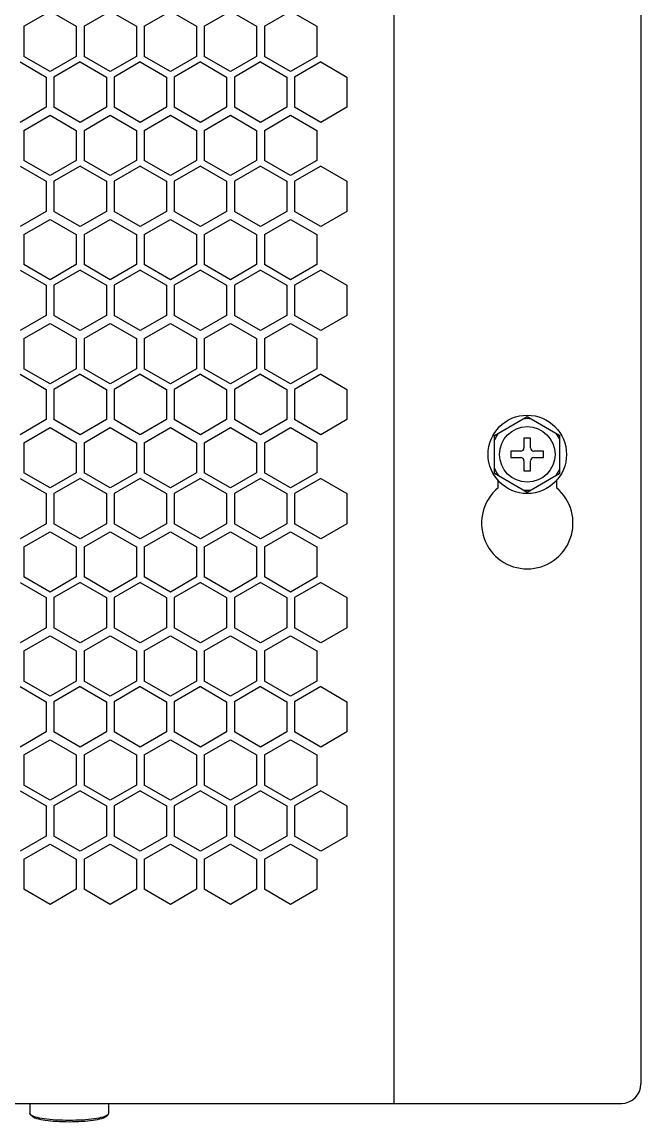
# Model space of a CAD drawing. Header units: millimetres. Extents: x 55614 to 110757, y -66981 to -47484.
# Drawn here: x 79181.6 to 79276.3, y -54848.3 to -54680 of the extents above; entities that cross this region are included whole.
import ezdxf

# ---------------------------------------------------------------- set-up
doc = ezdxf.new("R2010")
doc.units = ezdxf.units.MM
for name, color, linetype in [('2401-00437-S-M6-16HWM_0', 7, 'Continuous'), ('4215-0412-2-1_0', 7, 'Continuous'), ('SONGBUTUO-M4-8_0', 7, 'Continuous')]:
    doc.layers.add(name, color=color, linetype=linetype)
doc.layers.add('THICK', color=7, linetype='Continuous', lineweight=0)

# ---------------------------------------------------------------- blocks, each defined once
blk = doc.blocks.new('RU67I6756')
at = {"layer": '2401-00437-S-M6-16HWM_0', "color": 0, "linetype": 'Continuous'}
for p, q in [((25954.73, 16393.56), (25959.73, 16396.45)), ((25959.73, 16396.45), (25964.73, 16393.56)), ((25954.73, 16387.79), (25954.73, 16393.56)), ((25959.23, 16393.17), (25959.23, 16391.67)), ((25960.23, 16393.17), (25959.23, 16393.17)), ((25960.23, 16391.67), (25960.23, 16393.17)), ((25964.73, 16387.79), (25964.73, 16393.56)), ((25957.23, 16391.17), (25957.23, 16390.17)), ((25958.73, 16391.17), (25957.23, 16391.17)), ((25962.23, 16391.17), (25960.73, 16391.17)), ((25962.23, 16390.17), (25962.23, 16391.17)), ((25957.23, 16390.17), (25958.73, 16390.17)), ((25959.23, 16389.67), (25959.23, 16388.17)), ((25960.23, 16388.17), (25960.23, 16389.67)), ((25960.73, 16390.17), (25962.23, 16390.17)), ((25954.73, 16387.79), (25959.73, 16384.9)), ((25959.23, 16388.17), (25960.23, 16388.17)), ((25959.73, 16384.9), (25964.73, 16387.79))]:
    blk.add_line(p, q, dxfattribs=at)
for radius in [6, 4.25]:
    blk.add_circle((25959.73, 16390.67), radius, dxfattribs=at)
for centre, radius, start, end in [((25959.73, 16390.67), 5.47, 84.0076, 95.9924), ((25959.73, 16390.67), 5.47, 144.0076, 155.9924), ((25959.73, 16390.67), 5.47, 24.0076, 35.9924), ((25958.73, 16391.67), 0.5, 270, 0), ((25960.73, 16391.67), 0.5, 180, 270), ((25958.73, 16389.67), 0.5, 0, 90), ((25960.73, 16389.67), 0.5, 90, 180), ((25959.73, 16390.67), 5.47, 204.0076, 215.9924), ((25959.73, 16390.67), 5.47, 324.0076, 335.9924), ((25959.73, 16390.67), 5.47, 264.0076, 275.9924)]:
    blk.add_arc(centre, radius, start, end, dxfattribs=at)
at = {"layer": '4215-0412-2-1_0', "color": 0, "linetype": 'Continuous'}
for p, q in [((25939.33, 16587.95), (25939.33, 16291.35)), ((25977.13, 16584.95), (25977.13, 16294.35)), ((25882.71, 16456.18), (25886.72, 16458.49)), ((25886.72, 16458.49), (25890.72, 16456.18)), ((25891.91, 16456.18), (25895.92, 16458.49)), ((25895.92, 16458.49), (25899.92, 16456.18)), ((25901.11, 16456.18), (25905.12, 16458.49)), ((25905.12, 16458.49), (25909.12, 16456.18)), ((25910.31, 16456.18), (25914.32, 16458.49)), ((25914.32, 16458.49), (25918.32, 16456.18)), ((25919.51, 16456.18), (25923.52, 16458.49)), ((25923.52, 16458.49), (25927.52, 16456.18)), ((25882.71, 16456.18), (25882.71, 16451.56)), ((25890.72, 16456.18), (25890.72, 16451.56)), ((25891.91, 16456.18), (25891.91, 16451.56)), ((25899.92, 16456.18), (25899.92, 16451.56)), ((25901.11, 16456.18), (25901.11, 16451.56)), ((25909.12, 16456.18), (25909.12, 16451.56)), ((25910.31, 16456.18), (25910.31, 16451.56)), ((25918.32, 16456.18), (25918.32, 16451.56)), ((25919.51, 16456.18), (25919.51, 16451.56)), ((25927.52, 16456.18), (25927.52, 16451.56)), ((25886.72, 16449.25), (25882.71, 16451.56)), ((25890.72, 16451.56), (25886.72, 16449.25)), ((25895.92, 16449.25), (25891.91, 16451.56)), ((25899.92, 16451.56), (25895.92, 16449.25)), ((25905.12, 16449.25), (25901.11, 16451.56)), ((25909.12, 16451.56), (25905.12, 16449.25)), ((25914.32, 16449.25), (25910.31, 16451.56)), ((25918.32, 16451.56), (25914.32, 16449.25)), ((25923.52, 16449.25), (25919.51, 16451.56)), ((25927.52, 16451.56), (25923.52, 16449.25)), ((25882.12, 16450.71), (25886.12, 16448.4)), ((25891.32, 16450.71), (25887.31, 16448.4)), ((25891.32, 16450.71), (25895.32, 16448.4)), ((25900.52, 16450.71), (25896.51, 16448.4)), ((25900.52, 16450.71), (25904.52, 16448.4)), ((25909.72, 16450.71), (25905.71, 16448.4)), ((25909.72, 16450.71), (25913.72, 16448.4)), ((25918.92, 16450.71), (25914.91, 16448.4)), ((25918.92, 16450.71), (25922.92, 16448.4)), ((25928.12, 16450.71), (25924.11, 16448.4)), ((25928.12, 16450.71), (25932.12, 16448.4)), ((25886.12, 16448.4), (25886.12, 16443.78)), ((25887.31, 16448.4), (25887.31, 16443.78)), ((25895.32, 16448.4), (25895.32, 16443.78)), ((25896.51, 16448.4), (25896.51, 16443.78)), ((25904.52, 16448.4), (25904.52, 16443.78)), ((25905.71, 16448.4), (25905.71, 16443.78)), ((25913.72, 16448.4), (25913.72, 16443.78)), ((25914.91, 16448.4), (25914.91, 16443.78)), ((25922.92, 16448.4), (25922.92, 16443.78)), ((25924.11, 16448.4), (25924.11, 16443.78)), ((25932.12, 16448.4), (25932.12, 16443.78)), ((25886.12, 16443.78), (25882.12, 16441.47)), ((25891.32, 16441.47), (25887.31, 16443.78)), ((25895.32, 16443.78), (25891.32, 16441.47)), ((25900.52, 16441.47), (25896.51, 16443.78)), ((25904.52, 16443.78), (25900.52, 16441.47)), ((25909.72, 16441.47), (25905.71, 16443.78)), ((25913.72, 16443.78), (25909.72, 16441.47)), ((25918.92, 16441.47), (25914.91, 16443.78)), ((25922.92, 16443.78), (25918.92, 16441.47)), ((25928.12, 16441.47), (25924.11, 16443.78)), ((25932.12, 16443.78), (25928.12, 16441.47)), ((25882.71, 16440.25), (25886.72, 16442.56)), ((25886.72, 16442.56), (25890.72, 16440.25)), ((25891.91, 16440.25), (25895.92, 16442.56)), ((25895.92, 16442.56), (25899.92, 16440.25)), ((25901.11, 16440.25), (25905.12, 16442.56)), ((25905.12, 16442.56), (25909.12, 16440.25)), ((25910.31, 16440.25), (25914.32, 16442.56)), ((25914.32, 16442.56), (25918.32, 16440.25)), ((25919.51, 16440.25), (25923.52, 16442.56)), ((25923.52, 16442.56), (25927.52, 16440.25)), ((25882.71, 16440.25), (25882.71, 16435.63)), ((25890.72, 16440.25), (25890.72, 16435.63)), ((25891.91, 16440.25), (25891.91, 16435.63)), ((25899.92, 16440.25), (25899.92, 16435.63)), ((25901.11, 16440.25), (25901.11, 16435.63)), ((25909.12, 16440.25), (25909.12, 16435.63)), ((25910.31, 16440.25), (25910.31, 16435.63)), ((25918.32, 16440.25), (25918.32, 16435.63)), ((25919.51, 16440.25), (25919.51, 16435.63)), ((25927.52, 16440.25), (25927.52, 16435.63)), ((25882.12, 16434.78), (25886.12, 16432.47)), ((25886.72, 16433.32), (25882.71, 16435.63)), ((25890.72, 16435.63), (25886.72, 16433.32)), ((25891.32, 16434.78), (25887.31, 16432.47)), ((25891.32, 16434.78), (25895.32, 16432.47)), ((25895.92, 16433.32), (25891.91, 16435.63)), ((25899.92, 16435.63), (25895.92, 16433.32)), ((25900.52, 16434.78), (25896.51, 16432.47)), ((25900.52, 16434.78), (25904.52, 16432.47)), ((25905.12, 16433.32), (25901.11, 16435.63)), ((25909.12, 16435.63), (25905.12, 16433.32)), ((25909.72, 16434.78), (25905.71, 16432.47)), ((25909.72, 16434.78), (25913.72, 16432.47)), ((25914.32, 16433.32), (25910.31, 16435.63)), ((25918.32, 16435.63), (25914.32, 16433.32)), ((25918.92, 16434.78), (25914.91, 16432.47)), ((25918.92, 16434.78), (25922.92, 16432.47)), ((25923.52, 16433.32), (25919.51, 16435.63)), ((25927.52, 16435.63), (25923.52, 16433.32)), ((25928.12, 16434.78), (25924.11, 16432.47)), ((25928.12, 16434.78), (25932.12, 16432.47)), ((25886.12, 16432.47), (25886.12, 16427.85)), ((25887.31, 16432.47), (25887.31, 16427.85)), ((25895.32, 16432.47), (25895.32, 16427.85)), ((25896.51, 16432.47), (25896.51, 16427.85)), ((25904.52, 16432.47), (25904.52, 16427.85)), ((25905.71, 16432.47), (25905.71, 16427.85)), ((25913.72, 16432.47), (25913.72, 16427.85)), ((25914.91, 16432.47), (25914.91, 16427.85)), ((25922.92, 16432.47), (25922.92, 16427.85)), ((25924.11, 16432.47), (25924.11, 16427.85)), ((25932.12, 16432.47), (25932.12, 16427.85)), ((25886.12, 16427.85), (25882.12, 16425.54)), ((25891.32, 16425.54), (25887.31, 16427.85)), ((25895.32, 16427.85), (25891.32, 16425.54)), ((25900.52, 16425.54), (25896.51, 16427.85)), ((25904.52, 16427.85), (25900.52, 16425.54)), ((25909.72, 16425.54), (25905.71, 16427.85)), ((25913.72, 16427.85), (25909.72, 16425.54)), ((25918.92, 16425.54), (25914.91, 16427.85)), ((25922.92, 16427.85), (25918.92, 16425.54)), ((25928.12, 16425.54), (25924.11, 16427.85)), ((25932.12, 16427.85), (25928.12, 16425.54)), ((25882.71, 16424.32), (25886.72, 16426.63)), ((25886.72, 16426.63), (25890.72, 16424.32)), ((25891.91, 16424.32), (25895.92, 16426.63)), ((25895.92, 16426.63), (25899.92, 16424.32)), ((25901.11, 16424.32), (25905.12, 16426.63)), ((25905.12, 16426.63), (25909.12, 16424.32)), ((25910.31, 16424.32), (25914.32, 16426.63)), ((25914.32, 16426.63), (25918.32, 16424.32)), ((25919.51, 16424.32), (25923.52, 16426.63)), ((25923.52, 16426.63), (25927.52, 16424.32)), ((25882.71, 16424.32), (25882.71, 16419.7)), ((25890.72, 16424.32), (25890.72, 16419.7)), ((25891.91, 16424.32), (25891.91, 16419.7)), ((25899.92, 16424.32), (25899.92, 16419.7)), ((25901.11, 16424.32), (25901.11, 16419.7)), ((25909.12, 16424.32), (25909.12, 16419.7)), ((25910.31, 16424.32), (25910.31, 16419.7)), ((25918.32, 16424.32), (25918.32, 16419.7)), ((25919.51, 16424.32), (25919.51, 16419.7)), ((25927.52, 16424.32), (25927.52, 16419.7)), ((25886.72, 16417.39), (25882.71, 16419.7)), ((25890.72, 16419.7), (25886.72, 16417.39)), ((25895.92, 16417.39), (25891.91, 16419.7)), ((25899.92, 16419.7), (25895.92, 16417.39)), ((25905.12, 16417.39), (25901.11, 16419.7)), ((25909.12, 16419.7), (25905.12, 16417.39)), ((25914.32, 16417.39), (25910.31, 16419.7)), ((25918.32, 16419.7), (25914.32, 16417.39)), ((25923.52, 16417.39), (25919.51, 16419.7)), ((25927.52, 16419.7), (25923.52, 16417.39)), ((25882.12, 16418.85), (25886.12, 16416.54)), ((25891.32, 16418.85), (25887.31, 16416.54)), ((25891.32, 16418.85), (25895.32, 16416.54)), ((25900.52, 16418.85), (25896.51, 16416.54)), ((25900.52, 16418.85), (25904.52, 16416.54)), ((25909.72, 16418.85), (25905.71, 16416.54)), ((25909.72, 16418.85), (25913.72, 16416.54)), ((25918.92, 16418.85), (25914.91, 16416.54)), ((25918.92, 16418.85), (25922.92, 16416.54)), ((25928.12, 16418.85), (25924.11, 16416.54)), ((25928.12, 16418.85), (25932.12, 16416.54)), ((25886.12, 16416.54), (25886.12, 16411.92)), ((25887.31, 16416.54), (25887.31, 16411.92)), ((25895.32, 16416.54), (25895.32, 16411.92)), ((25896.51, 16416.54), (25896.51, 16411.92)), ((25904.52, 16416.54), (25904.52, 16411.92)), ((25905.71, 16416.54), (25905.71, 16411.92)), ((25913.72, 16416.54), (25913.72, 16411.92)), ((25914.91, 16416.54), (25914.91, 16411.92)), ((25922.92, 16416.54), (25922.92, 16411.92)), ((25924.11, 16416.54), (25924.11, 16411.92)), ((25932.12, 16416.54), (25932.12, 16411.92)), ((25886.12, 16411.92), (25882.12, 16409.61)), ((25891.32, 16409.61), (25887.31, 16411.92)), ((25895.32, 16411.92), (25891.32, 16409.61)), ((25900.52, 16409.61), (25896.51, 16411.92)), ((25904.52, 16411.92), (25900.52, 16409.61)), ((25909.72, 16409.61), (25905.71, 16411.92)), ((25913.72, 16411.92), (25909.72, 16409.61)), ((25918.92, 16409.61), (25914.91, 16411.92)), ((25922.92, 16411.92), (25918.92, 16409.61)), ((25928.12, 16409.61), (25924.11, 16411.92)), ((25932.12, 16411.92), (25928.12, 16409.61)), ((25882.71, 16408.39), (25886.72, 16410.7)), ((25886.72, 16410.7), (25890.72, 16408.39)), ((25891.91, 16408.39), (25895.92, 16410.7)), ((25895.92, 16410.7), (25899.92, 16408.39)), ((25901.11, 16408.39), (25905.12, 16410.7)), ((25905.12, 16410.7), (25909.12, 16408.39)), ((25910.31, 16408.39), (25914.32, 16410.7)), ((25914.32, 16410.7), (25918.32, 16408.39)), ((25919.51, 16408.39), (25923.52, 16410.7)), ((25923.52, 16410.7), (25927.52, 16408.39)), ((25882.71, 16408.39), (25882.71, 16403.77)), ((25890.72, 16408.39), (25890.72, 16403.77)), ((25891.91, 16408.39), (25891.91, 16403.77)), ((25899.92, 16408.39), (25899.92, 16403.77)), ((25901.11, 16408.39), (25901.11, 16403.77)), ((25909.12, 16408.39), (25909.12, 16403.77)), ((25910.31, 16408.39), (25910.31, 16403.77)), ((25918.32, 16408.39), (25918.32, 16403.77)), ((25919.51, 16408.39), (25919.51, 16403.77)), ((25927.52, 16408.39), (25927.52, 16403.77)), ((25882.12, 16402.92), (25886.12, 16400.61)), ((25886.72, 16401.46), (25882.71, 16403.77)), ((25890.72, 16403.77), (25886.72, 16401.46)), ((25891.32, 16402.92), (25887.31, 16400.61)), ((25891.32, 16402.92), (25895.32, 16400.61)), ((25895.92, 16401.46), (25891.91, 16403.77)), ((25899.92, 16403.77), (25895.92, 16401.46)), ((25900.52, 16402.92), (25896.51, 16400.61)), ((25900.52, 16402.92), (25904.52, 16400.61)), ((25905.12, 16401.46), (25901.11, 16403.77)), ((25909.12, 16403.77), (25905.12, 16401.46)), ((25909.72, 16402.92), (25905.71, 16400.61)), ((25909.72, 16402.92), (25913.72, 16400.61)), ((25914.32, 16401.46), (25910.31, 16403.77)), ((25918.32, 16403.77), (25914.32, 16401.46)), ((25918.92, 16402.92), (25914.91, 16400.61)), ((25918.92, 16402.92), (25922.92, 16400.61)), ((25923.52, 16401.46), (25919.51, 16403.77)), ((25927.52, 16403.77), (25923.52, 16401.46)), ((25928.12, 16402.92), (25924.11, 16400.61)), ((25928.12, 16402.92), (25932.12, 16400.61)), ((25886.12, 16400.61), (25886.12, 16395.99)), ((25887.31, 16400.61), (25887.31, 16395.99)), ((25895.32, 16400.61), (25895.32, 16395.99)), ((25896.51, 16400.61), (25896.51, 16395.99)), ((25904.52, 16400.61), (25904.52, 16395.99)), ((25905.71, 16400.61), (25905.71, 16395.99)), ((25913.72, 16400.61), (25913.72, 16395.99)), ((25914.91, 16400.61), (25914.91, 16395.99)), ((25922.92, 16400.61), (25922.92, 16395.99)), ((25924.11, 16400.61), (25924.11, 16395.99)), ((25932.12, 16400.61), (25932.12, 16395.99)), ((25886.12, 16395.99), (25882.12, 16393.68)), ((25891.32, 16393.68), (25887.31, 16395.99)), ((25895.32, 16395.99), (25891.32, 16393.68)), ((25900.52, 16393.68), (25896.51, 16395.99)), ((25904.52, 16395.99), (25900.52, 16393.68)), ((25909.72, 16393.68), (25905.71, 16395.99)), ((25913.72, 16395.99), (25909.72, 16393.68)), ((25918.92, 16393.68), (25914.91, 16395.99)), ((25922.92, 16395.99), (25918.92, 16393.68)), ((25928.12, 16393.68), (25924.11, 16395.99)), ((25932.12, 16395.99), (25928.12, 16393.68)), ((25882.71, 16392.46), (25886.72, 16394.77)), ((25886.72, 16394.77), (25890.72, 16392.46)), ((25891.91, 16392.46), (25895.92, 16394.77)), ((25895.92, 16394.77), (25899.92, 16392.46)), ((25901.11, 16392.46), (25905.12, 16394.77)), ((25905.12, 16394.77), (25909.12, 16392.46)), ((25910.31, 16392.46), (25914.32, 16394.77)), ((25914.32, 16394.77), (25918.32, 16392.46)), ((25919.51, 16392.46), (25923.52, 16394.77)), ((25923.52, 16394.77), (25927.52, 16392.46)), ((25882.71, 16392.46), (25882.71, 16387.84)), ((25890.72, 16392.46), (25890.72, 16387.84)), ((25891.91, 16392.46), (25891.91, 16387.84)), ((25899.92, 16392.46), (25899.92, 16387.84)), ((25901.11, 16392.46), (25901.11, 16387.84)), ((25909.12, 16392.46), (25909.12, 16387.84)), ((25910.31, 16392.46), (25910.31, 16387.84)), ((25918.32, 16392.46), (25918.32, 16387.84)), ((25919.51, 16392.46), (25919.51, 16387.84)), ((25927.52, 16392.46), (25927.52, 16387.84)), ((25886.72, 16385.53), (25882.71, 16387.84)), ((25890.72, 16387.84), (25886.72, 16385.53)), ((25895.92, 16385.53), (25891.91, 16387.84)), ((25899.92, 16387.84), (25895.92, 16385.53)), ((25905.12, 16385.53), (25901.11, 16387.84)), ((25909.12, 16387.84), (25905.12, 16385.53)), ((25914.32, 16385.53), (25910.31, 16387.84)), ((25918.32, 16387.84), (25914.32, 16385.53)), ((25923.52, 16385.53), (25919.51, 16387.84)), ((25927.52, 16387.84), (25923.52, 16385.53)), ((25882.12, 16386.99), (25886.12, 16384.68)), ((25891.32, 16386.99), (25887.31, 16384.68)), ((25891.32, 16386.99), (25895.32, 16384.68)), ((25900.52, 16386.99), (25896.51, 16384.68)), ((25900.52, 16386.99), (25904.52, 16384.68)), ((25909.72, 16386.99), (25905.71, 16384.68)), ((25909.72, 16386.99), (25913.72, 16384.68)), ((25918.92, 16386.99), (25914.91, 16384.68)), ((25918.92, 16386.99), (25922.92, 16384.68)), ((25928.12, 16386.99), (25924.11, 16384.68)), ((25928.12, 16386.99), (25932.12, 16384.68)), ((25955.26, 16385.54), (25955.26, 16386.68)), ((25964.2, 16386.68), (25964.2, 16385.54)), ((25886.12, 16384.68), (25886.12, 16380.06)), ((25887.31, 16384.68), (25887.31, 16380.06)), ((25895.32, 16384.68), (25895.32, 16380.06)), ((25896.51, 16384.68), (25896.51, 16380.06)), ((25904.52, 16384.68), (25904.52, 16380.06)), ((25905.71, 16384.68), (25905.71, 16380.06)), ((25913.72, 16384.68), (25913.72, 16380.06)), ((25914.91, 16384.68), (25914.91, 16380.06)), ((25922.92, 16384.68), (25922.92, 16380.06)), ((25924.11, 16384.68), (25924.11, 16380.06)), ((25932.12, 16384.68), (25932.12, 16380.06)), ((25886.12, 16380.06), (25882.12, 16377.75)), ((25882.71, 16376.53), (25886.72, 16378.84)), ((25886.72, 16378.84), (25890.72, 16376.53)), ((25891.32, 16377.75), (25887.31, 16380.06)), ((25895.32, 16380.06), (25891.32, 16377.75)), ((25891.91, 16376.53), (25895.92, 16378.84)), ((25895.92, 16378.84), (25899.92, 16376.53)), ((25900.52, 16377.75), (25896.51, 16380.06)), ((25904.52, 16380.06), (25900.52, 16377.75)), ((25901.11, 16376.53), (25905.12, 16378.84)), ((25905.12, 16378.84), (25909.12, 16376.53)), ((25909.72, 16377.75), (25905.71, 16380.06)), ((25913.72, 16380.06), (25909.72, 16377.75)), ((25910.31, 16376.53), (25914.32, 16378.84)), ((25914.32, 16378.84), (25918.32, 16376.53)), ((25918.92, 16377.75), (25914.91, 16380.06)), ((25922.92, 16380.06), (25918.92, 16377.75)), ((25919.51, 16376.53), (25923.52, 16378.84)), ((25923.52, 16378.84), (25927.52, 16376.53)), ((25928.12, 16377.75), (25924.11, 16380.06)), ((25932.12, 16380.06), (25928.12, 16377.75)), ((25882.71, 16376.53), (25882.71, 16371.91)), ((25890.72, 16376.53), (25890.72, 16371.91)), ((25891.91, 16376.53), (25891.91, 16371.91)), ((25899.92, 16376.53), (25899.92, 16371.91)), ((25901.11, 16376.53), (25901.11, 16371.91)), ((25909.12, 16376.53), (25909.12, 16371.91)), ((25910.31, 16376.53), (25910.31, 16371.91)), ((25918.32, 16376.53), (25918.32, 16371.91)), ((25919.51, 16376.53), (25919.51, 16371.91)), ((25927.52, 16376.53), (25927.52, 16371.91)), ((25882.12, 16371.06), (25886.12, 16368.75)), ((25886.72, 16369.6), (25882.71, 16371.91)), ((25890.72, 16371.91), (25886.72, 16369.6)), ((25891.32, 16371.06), (25887.31, 16368.75)), ((25891.32, 16371.06), (25895.32, 16368.75)), ((25895.92, 16369.6), (25891.91, 16371.91)), ((25899.92, 16371.91), (25895.92, 16369.6)), ((25900.52, 16371.06), (25896.51, 16368.75)), ((25900.52, 16371.06), (25904.52, 16368.75)), ((25905.12, 16369.6), (25901.11, 16371.91)), ((25909.12, 16371.91), (25905.12, 16369.6)), ((25909.72, 16371.06), (25905.71, 16368.75)), ((25909.72, 16371.06), (25913.72, 16368.75)), ((25914.32, 16369.6), (25910.31, 16371.91)), ((25918.32, 16371.91), (25914.32, 16369.6)), ((25918.92, 16371.06), (25914.91, 16368.75)), ((25918.92, 16371.06), (25922.92, 16368.75)), ((25923.52, 16369.6), (25919.51, 16371.91)), ((25927.52, 16371.91), (25923.52, 16369.6)), ((25928.12, 16371.06), (25924.11, 16368.75)), ((25928.12, 16371.06), (25932.12, 16368.75)), ((25886.12, 16368.75), (25886.12, 16364.13)), ((25887.31, 16368.75), (25887.31, 16364.13)), ((25895.32, 16368.75), (25895.32, 16364.13)), ((25896.51, 16368.75), (25896.51, 16364.13)), ((25904.52, 16368.75), (25904.52, 16364.13)), ((25905.71, 16368.75), (25905.71, 16364.13)), ((25913.72, 16368.75), (25913.72, 16364.13)), ((25914.91, 16368.75), (25914.91, 16364.13)), ((25922.92, 16368.75), (25922.92, 16364.13)), ((25924.11, 16368.75), (25924.11, 16364.13)), ((25932.12, 16368.75), (25932.12, 16364.13)), ((25886.12, 16364.13), (25882.12, 16361.82)), ((25891.32, 16361.82), (25887.31, 16364.13)), ((25895.32, 16364.13), (25891.32, 16361.82)), ((25900.52, 16361.82), (25896.51, 16364.13)), ((25904.52, 16364.13), (25900.52, 16361.82)), ((25909.72, 16361.82), (25905.71, 16364.13)), ((25913.72, 16364.13), (25909.72, 16361.82)), ((25918.92, 16361.82), (25914.91, 16364.13)), ((25922.92, 16364.13), (25918.92, 16361.82)), ((25928.12, 16361.82), (25924.11, 16364.13)), ((25932.12, 16364.13), (25928.12, 16361.82)), ((25882.71, 16360.6), (25886.72, 16362.91)), ((25886.72, 16362.91), (25890.72, 16360.6)), ((25891.91, 16360.6), (25895.92, 16362.91)), ((25895.92, 16362.91), (25899.92, 16360.6)), ((25901.11, 16360.6), (25905.12, 16362.91)), ((25905.12, 16362.91), (25909.12, 16360.6)), ((25910.31, 16360.6), (25914.32, 16362.91)), ((25914.32, 16362.91), (25918.32, 16360.6)), ((25919.51, 16360.6), (25923.52, 16362.91)), ((25923.52, 16362.91), (25927.52, 16360.6)), ((25882.71, 16360.6), (25882.71, 16355.98)), ((25890.72, 16360.6), (25890.72, 16355.98)), ((25891.91, 16360.6), (25891.91, 16355.98)), ((25899.92, 16360.6), (25899.92, 16355.98)), ((25901.11, 16360.6), (25901.11, 16355.98)), ((25909.12, 16360.6), (25909.12, 16355.98)), ((25910.31, 16360.6), (25910.31, 16355.98)), ((25918.32, 16360.6), (25918.32, 16355.98)), ((25919.51, 16360.6), (25919.51, 16355.98)), ((25927.52, 16360.6), (25927.52, 16355.98)), ((25886.72, 16353.67), (25882.71, 16355.98)), ((25890.72, 16355.98), (25886.72, 16353.67)), ((25895.92, 16353.67), (25891.91, 16355.98)), ((25899.92, 16355.98), (25895.92, 16353.67)), ((25905.12, 16353.67), (25901.11, 16355.98)), ((25909.12, 16355.98), (25905.12, 16353.67)), ((25914.32, 16353.67), (25910.31, 16355.98)), ((25918.32, 16355.98), (25914.32, 16353.67)), ((25923.52, 16353.67), (25919.51, 16355.98)), ((25927.52, 16355.98), (25923.52, 16353.67)), ((25882.12, 16355.13), (25886.12, 16352.82)), ((25891.32, 16355.13), (25887.31, 16352.82)), ((25891.32, 16355.13), (25895.32, 16352.82)), ((25900.52, 16355.13), (25896.51, 16352.82)), ((25900.52, 16355.13), (25904.52, 16352.82)), ((25909.72, 16355.13), (25905.71, 16352.82)), ((25909.72, 16355.13), (25913.72, 16352.82)), ((25918.92, 16355.13), (25914.91, 16352.82)), ((25918.92, 16355.13), (25922.92, 16352.82)), ((25928.12, 16355.13), (25924.11, 16352.82)), ((25928.12, 16355.13), (25932.12, 16352.82)), ((25886.12, 16352.82), (25886.12, 16348.2)), ((25887.31, 16352.82), (25887.31, 16348.2)), ((25895.32, 16352.82), (25895.32, 16348.2)), ((25896.51, 16352.82), (25896.51, 16348.2)), ((25904.52, 16352.82), (25904.52, 16348.2)), ((25905.71, 16352.82), (25905.71, 16348.2)), ((25913.72, 16352.82), (25913.72, 16348.2)), ((25914.91, 16352.82), (25914.91, 16348.2)), ((25922.92, 16352.82), (25922.92, 16348.2)), ((25924.11, 16352.82), (25924.11, 16348.2)), ((25932.12, 16352.82), (25932.12, 16348.2)), ((25886.12, 16348.2), (25882.12, 16345.89)), ((25882.71, 16344.67), (25886.72, 16346.98)), ((25886.72, 16346.98), (25890.72, 16344.67)), ((25891.32, 16345.89), (25887.31, 16348.2)), ((25895.32, 16348.2), (25891.32, 16345.89)), ((25891.91, 16344.67), (25895.92, 16346.98)), ((25895.92, 16346.98), (25899.92, 16344.67)), ((25900.52, 16345.89), (25896.51, 16348.2)), ((25904.52, 16348.2), (25900.52, 16345.89)), ((25901.11, 16344.67), (25905.12, 16346.98)), ((25905.12, 16346.98), (25909.12, 16344.67)), ((25909.72, 16345.89), (25905.71, 16348.2)), ((25913.72, 16348.2), (25909.72, 16345.89)), ((25910.31, 16344.67), (25914.32, 16346.98)), ((25914.32, 16346.98), (25918.32, 16344.67)), ((25918.92, 16345.89), (25914.91, 16348.2)), ((25922.92, 16348.2), (25918.92, 16345.89)), ((25919.51, 16344.67), (25923.52, 16346.98)), ((25923.52, 16346.98), (25927.52, 16344.67)), ((25928.12, 16345.89), (25924.11, 16348.2)), ((25932.12, 16348.2), (25928.12, 16345.89)), ((25882.71, 16344.67), (25882.71, 16340.05)), ((25890.72, 16344.67), (25890.72, 16340.05)), ((25891.91, 16344.67), (25891.91, 16340.05)), ((25899.92, 16344.67), (25899.92, 16340.05)), ((25901.11, 16344.67), (25901.11, 16340.05)), ((25909.12, 16344.67), (25909.12, 16340.05)), ((25910.31, 16344.67), (25910.31, 16340.05)), ((25918.32, 16344.67), (25918.32, 16340.05)), ((25919.51, 16344.67), (25919.51, 16340.05)), ((25927.52, 16344.67), (25927.52, 16340.05)), ((25882.12, 16339.2), (25886.12, 16336.89)), ((25886.72, 16337.74), (25882.71, 16340.05)), ((25890.72, 16340.05), (25886.72, 16337.74)), ((25891.32, 16339.2), (25887.31, 16336.89)), ((25891.32, 16339.2), (25895.32, 16336.89)), ((25895.92, 16337.74), (25891.91, 16340.05)), ((25899.92, 16340.05), (25895.92, 16337.74)), ((25900.52, 16339.2), (25896.51, 16336.89)), ((25900.52, 16339.2), (25904.52, 16336.89)), ((25905.12, 16337.74), (25901.11, 16340.05)), ((25909.12, 16340.05), (25905.12, 16337.74)), ((25909.72, 16339.2), (25905.71, 16336.89)), ((25909.72, 16339.2), (25913.72, 16336.89)), ((25914.32, 16337.74), (25910.31, 16340.05)), ((25918.32, 16340.05), (25914.32, 16337.74)), ((25918.92, 16339.2), (25914.91, 16336.89)), ((25918.92, 16339.2), (25922.92, 16336.89)), ((25923.52, 16337.74), (25919.51, 16340.05)), ((25927.52, 16340.05), (25923.52, 16337.74)), ((25928.12, 16339.2), (25924.11, 16336.89)), ((25928.12, 16339.2), (25932.12, 16336.89)), ((25886.12, 16336.89), (25886.12, 16332.27)), ((25887.31, 16336.89), (25887.31, 16332.27)), ((25895.32, 16336.89), (25895.32, 16332.27)), ((25896.51, 16336.89), (25896.51, 16332.27)), ((25904.52, 16336.89), (25904.52, 16332.27)), ((25905.71, 16336.89), (25905.71, 16332.27)), ((25913.72, 16336.89), (25913.72, 16332.27)), ((25914.91, 16336.89), (25914.91, 16332.27)), ((25922.92, 16336.89), (25922.92, 16332.27)), ((25924.11, 16336.89), (25924.11, 16332.27)), ((25932.12, 16336.89), (25932.12, 16332.27)), ((25886.12, 16332.27), (25882.12, 16329.96)), ((25891.32, 16329.96), (25887.31, 16332.27)), ((25895.32, 16332.27), (25891.32, 16329.96)), ((25900.52, 16329.96), (25896.51, 16332.27)), ((25904.52, 16332.27), (25900.52, 16329.96)), ((25909.72, 16329.96), (25905.71, 16332.27)), ((25913.72, 16332.27), (25909.72, 16329.96)), ((25918.92, 16329.96), (25914.91, 16332.27)), ((25922.92, 16332.27), (25918.92, 16329.96)), ((25928.12, 16329.96), (25924.11, 16332.27)), ((25932.12, 16332.27), (25928.12, 16329.96)), ((25882.71, 16328.74), (25886.72, 16331.05)), ((25886.72, 16331.05), (25890.72, 16328.74)), ((25891.91, 16328.74), (25895.92, 16331.05)), ((25895.92, 16331.05), (25899.92, 16328.74)), ((25901.11, 16328.74), (25905.12, 16331.05)), ((25905.12, 16331.05), (25909.12, 16328.74)), ((25910.31, 16328.74), (25914.32, 16331.05)), ((25914.32, 16331.05), (25918.32, 16328.74)), ((25919.51, 16328.74), (25923.52, 16331.05)), ((25923.52, 16331.05), (25927.52, 16328.74)), ((25882.71, 16328.74), (25882.71, 16324.12)), ((25890.72, 16328.74), (25890.72, 16324.12)), ((25891.91, 16328.74), (25891.91, 16324.12)), ((25899.92, 16328.74), (25899.92, 16324.12)), ((25901.11, 16328.74), (25901.11, 16324.12)), ((25909.12, 16328.74), (25909.12, 16324.12)), ((25910.31, 16328.74), (25910.31, 16324.12)), ((25918.32, 16328.74), (25918.32, 16324.12)), ((25919.51, 16328.74), (25919.51, 16324.12)), ((25927.52, 16328.74), (25927.52, 16324.12)), ((25886.72, 16321.81), (25882.71, 16324.12)), ((25890.72, 16324.12), (25886.72, 16321.81)), ((25895.92, 16321.81), (25891.91, 16324.12)), ((25899.92, 16324.12), (25895.92, 16321.81)), ((25905.12, 16321.81), (25901.11, 16324.12)), ((25909.12, 16324.12), (25905.12, 16321.81)), ((25914.32, 16321.81), (25910.31, 16324.12)), ((25918.32, 16324.12), (25914.32, 16321.81)), ((25923.52, 16321.81), (25919.51, 16324.12)), ((25927.52, 16324.12), (25923.52, 16321.81)), ((25283.98, 16291.35), (25974.13, 16291.35))]:
    blk.add_line(p, q, dxfattribs=at)
for centre, radius, start, end in [((25959.73, 16380.15), 7, 129.6627, 50.3373), ((25974.13, 16294.35), 3, 270, 0)]:
    blk.add_arc(centre, radius, start, end, dxfattribs=at)
at = {"layer": 'SONGBUTUO-M4-8_0', "color": 0, "linetype": 'Continuous'}
for p, q in [((25883.63, 16291.35), (25883.63, 16289.8)), ((25895.63, 16291.35), (25895.63, 16289.8)), ((25884.02, 16289.33), (25883.73, 16289.61)), ((25895.25, 16289.33), (25895.54, 16289.61))]:
    blk.add_line(p, q, dxfattribs=at)
for points, knots in [([(25883.73, 16289.61), (25883.71, 16289.63), (25883.67, 16289.68), (25883.63, 16289.75), (25883.63, 16289.8)], [0, 0, 0, 0, 0.293305, 1, 1, 1, 1]), ([(25895.63, 16289.8), (25895.63, 16289.75), (25895.6, 16289.68), (25895.56, 16289.63), (25895.54, 16289.61)], [0, 0, 0, 0, 0.706695, 1, 1, 1, 1]), ([(25895.54, 16289.61), (25895.46, 16289.54), (25895.23, 16289.41), (25894.55, 16289.17), (25893.34, 16288.96), (25891.61, 16288.79), (25889.63, 16288.74), (25887.66, 16288.79), (25885.93, 16288.96), (25884.72, 16289.17), (25884.04, 16289.41), (25883.81, 16289.54), (25883.73, 16289.61)], [0, 0, 0, 0, 0.026891, 0.066115, 0.179624, 0.329933, 0.5, 0.670067, 0.820376, 0.933885, 0.973109, 1, 1, 1, 1]), ([(25895.25, 16289.33), (25895.17, 16289.26), (25894.95, 16289.13), (25894.3, 16288.91), (25893.15, 16288.7), (25891.51, 16288.55), (25889.63, 16288.49), (25887.76, 16288.55), (25886.11, 16288.7), (25884.97, 16288.91), (25884.32, 16289.13), (25884.1, 16289.26), (25884.02, 16289.33)], [0, 0, 0, 0, 0.026894, 0.06612, 0.17963, 0.329937, 0.5, 0.670063, 0.82037, 0.93388, 0.973106, 1, 1, 1, 1])]:
    blk.add_open_spline(points, degree=3, knots=knots, dxfattribs=at)

msp = doc.modelspace()

# ---------------------------------------------------------------- block references
at = {"layer": 'THICK', "lineweight": -3}
msp.add_blockref('RU67I6756', (53299.141, -71136.859), dxfattribs=at)

doc.saveas('drawing.dxf')
